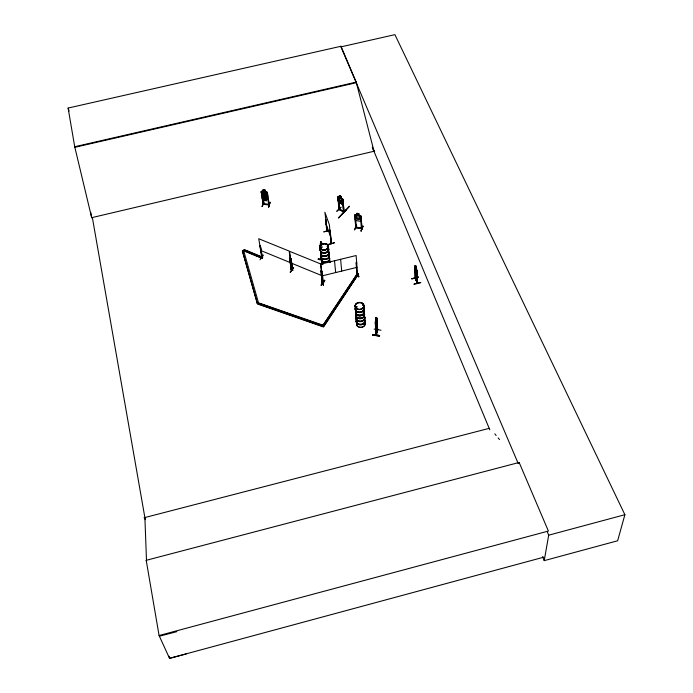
<?xml version="1.0" encoding="UTF-8"?>
<svg xmlns="http://www.w3.org/2000/svg" width="693" height="693" viewBox="0 0 693 693"><rect width="100%" height="100%" fill="white"/><g stroke="black" fill="none" stroke-linecap="round" stroke-linejoin="round"><path stroke-width="1.04" d="M377.226 330.18L376.62 317.559L376.195 318.806M377.486 329.929L377.676 329.34M377.546 329.816L377.364 329.288L375.978 335.23L375.277 322.929M376.1 334.26L376.195 334.858L377.252 330.007M318.269 258.991L321.032 259.373M376.853 323.267C377.131 316.744 376.464 330.336 375.424 326.698M322.765 282.484L322.115 282.224M322.843 282.64L322.132 282.346M372.557 335.031C378.776 334.173 384.936 337.335 372.557 335.031L379.478 336.07M379.556 335.776L372.617 334.78L379.539 335.551M289.674 258.047L291.147 269.802L289.674 258.047L290.194 258.255L291.753 270.045L291.207 265.367M292.074 270.287L292.801 270.322L292.169 270.062M261.755 257.649L262.491 257.744L260.447 246.119L259.944 245.92L261.833 257.744L262.318 257.874L260.447 246.119M519.057 463.279L519.152 462.465L146.206 560.316L159.087 635.533L169.525 658.35L186.287 653.932M375.667 319.118L375.26 322.973L376.715 317.489L377.425 329.686M362.673 305.266L363.158 304.955L363.34 305.457M363.106 304.92L363.236 304.955M356.401 307.25L356.704 306.765L356.176 306.609M356.93 306.852L356.782 307.294M356.523 315.843L356.523 316.034A4.401 3.474 -4.1 0 0 357.571 320.435A4.401 3.474 -4.1 0 0 363.219 320.235A4.401 3.474 -4.1 0 0 364.137 315.791M356.393 307.103L355.812 306.696L355.942 307.155M363.496 306.687A4.444 3.491 -4.1 0 1 362.569 311.148A4.444 3.491 -4.1 0 1 356.86 311.348A4.444 3.491 -4.1 0 1 355.821 306.956L355.864 306.704M320.097 245.98L321.37 242.152L321.006 243.364L320.859 241.805L320.339 243.442L320.521 249.558M331.124 243.512L329.374 224.74L324.904 212.24L327.191 231.427M331.488 243.667L330.232 231.739L331.202 243.754M145.244 519.672L92.351 217.507L91.675 217.671L74.714 146.734L68.113 108.056L340.947 46.275L340.991 46.864L394.915 34.65L624.887 514.708L617.636 540.774L544.222 560.637L548.7 535.178L547.427 532.198M327.382 246.405L327.754 245.911L327.468 246.431M327.226 246.119L327.728 245.98M327.728 246.318L327.373 245.92M327.884 246.162L327.269 246.249M321.708 247.825L321.18 247.236M321.665 247.531C321.63 249.159 319.343 247.297 321.249 247.236M320.461 247.704L320.946 247.877M321.275 247.99L321.353 247.349M339.059 209.295L344.178 211.911L338.972 209.078M342.533 199.974L343.139 200.069L342.533 199.974L343.459 211.807L344.049 211.434M339.466 209.416L338.825 200.953M338.92 209.459L337.855 196.699L339.509 197.037M417.099 283.212L417.047 270.989L417.385 283.177C413.851 272.08 415.765 280.812 417.229 282.294M416.753 275.364L416.969 274.523L416.77 275.45L414.96 269.629M380.994 330.223L374.125 329.088M375.987 335.178L377.711 329.79L376.767 318.321L377.503 330.336M376.117 317.377C374.844 322.99 376.36 313.86 376.108 318.901L376.377 318.468L376.351 323.163L375.597 324.653M375.701 319.594L375.961 318.018M375.459 323.276L376.126 334.676M376.879 318.858L377.009 318.356M268.312 198.96L263.011 198.969L264.388 199.047L264.553 200.537L266.606 200.675L266.372 199.229M269.975 202.261L268.589 207.12L270.019 202.287M270.062 202.469L268.641 207.086M266.606 200.675L266.303 199.177L267.238 198.787L266.814 196.084L265.61 194.82L265.185 192.1L263.271 191.918L263.712 194.646L262.872 195.712L263.305 198.423L264.405 198.995M267.741 199.411L266.285 199.229M268.546 204.522L269.326 204.73L263.167 204.132M266.866 193.494L267.706 195.062L266.866 193.494L262.067 193.052L261.582 194.49M267.905 196.197L267.429 197.583L262.656 197.124L261.174 191.649L261.781 191.242M262.214 198.389L263.011 198.969M262.084 206.488L263.86 201.914L262.11 206.462M263.712 204.366C264.483 203.482 262.075 203.742 263.686 203.967M262.37 206.453L263.86 201.914M266.866 192.897L267.429 192.949L266.866 192.897L268.711 204.859M261.841 192.593L261.287 192.541L261.893 192.429L263.661 204.392L269.161 204.496M323.397 282.519L322.695 282.865L323.397 282.735M322.046 271.171L320.92 271.093L322.046 271.171L323.458 282.909L323.354 282.32L322.652 282.449M262.049 193.096L266.848 193.546M262.656 197.124L267.394 197.479M264.934 190.09L262.898 189.847L263.193 191.424L262.249 191.822L264.328 198.519L266.952 198.839L265.419 197.063C267.853 195.478 265.419 194.473 264.934 196.699L262.95 195.123L264.57 196.968C262.145 198.493 264.674 199.454 265.064 197.349L266.294 198.726L265.791 195.98L266.632 194.924L266.207 192.195L265.107 191.606L264.891 190.09M265.168 191.563L264.951 190.047M261.157 191.701L263.167 204.34M261.729 191.242L263.21 191.372M320.842 241.909L320.036 247.054M320.452 243.884L320.764 242.896M320.504 245.374L320.989 243.841L321.18 245.651M342.74 204.366L343.191 203.24M342.827 204.392L338.851 202.365L338.201 200.641L338.808 202.408L342.784 204.435L343.295 203.231M361.088 230.882L362.967 226.161M361.252 228.378L362.006 228.222L355.847 227.027M358.931 215.28L358.913 213.713L356.834 213.323L356.99 214.917L355.985 215.211L356.185 217.948L357.302 219.317L359.234 219.681L360.187 218.711L360.005 215.965L358.931 215.28L361.114 216.155L361.971 228.811L361.278 228.707L361.374 228.101M361.062 231.09L362.924 226.135M361.114 231.064L363.028 226.36M361.374 220.097L360.758 221.413L355.907 220.495L355.188 218.867L355.925 220.443M356.704 225.19L354.755 229.825M354.478 229.799L356.384 225.095M360.343 215.497L355.5 214.587L356.938 214.804M360.551 216.883L361.192 216.822L360.551 216.883L361.382 228.751M358.913 213.713L356.834 213.323M356.271 227.746L355.717 227.616L354.885 214.986L355.526 214.535M354.998 215.662L355.5 215.93L356.349 227.737M375.701 323.31L376.212 335.273L375.719 320.634M376.091 334.684L375.944 334.745M321.509 280.57L323.475 285.49M360.706 221.353L361.322 220.019M260.005 259.762L263.487 255.093M363.262 305.128L363.401 305.085M355.622 306.808L356.886 306.635M355.873 306.86L356.401 306.505M336.989 211.252L340.921 207.164M376.282 335.161L377.702 329.747M321.361 247.938L321.413 247.41M356.869 274.558C357.579 273.735 357.588 274.116 356.938 274.731L356.072 262.898L356.73 262.916L356.072 262.898M322.756 282.874L322.219 282.666L320.92 271.093M323.328 282.527L322.886 282.294M323.284 326.879L323.839 325.537L258.55 302.832L257.259 303.144L258.55 302.832L257.995 304.14L323.284 326.879L323.839 325.537M257.995 304.14L258.61 303.188L243.589 250.45L244.282 249.593L262.63 257.146L262.006 258.376L243.659 250.805L242.42 251.109L257.328 303.499M358.584 274.263L357.423 273.83L322.869 325.519L357.397 273.466L358.558 273.9L324.055 325.987L358.558 273.9M322.297 282.042L322.193 282.709M321.171 285.161L324.549 280.258L321.171 285.161L324.887 280.613L321.491 285.282M324.61 280.474L321.205 285.118M326.784 231.323L325.719 219.733M291.268 269.213L291.84 269.447L291.207 269.196M291.207 269.794L291.363 269.196L291.848 269.421L291.251 269.837M292.091 269.88L292.68 269.854M321.613 271.448L320.772 263.972L289.553 251.325L292.151 270.296L290.575 258.498L291.095 258.706L292.68 270.478M292.619 270.461L291.095 258.706M261.781 257.302C263.123 257.787 261.14 256.332 262.318 257.874M262.439 257.441L261.876 257.493M262.006 258.376L262.63 257.146M244.282 249.593L243.659 250.805L242.42 251.109M417.368 282.64L416.891 282.744L417.264 282.285M415.557 278.222L415.116 278.291L417.377 283.065M356.54 315.679L356.41 316.354A4.453 3.526 -4.1 0 0 357.562 320.816A4.453 3.526 -4.1 0 0 363.288 320.616A4.453 3.526 -4.1 0 0 364.215 316.112M346.041 209.806C321.604 236.183 365.852 188.349 342.429 214.094M342.195 213.955L346.327 210.17M321.595 247.886L321.067 248.137M341.043 196.457L339.379 195.556L341.043 196.457L341.173 197.938L342.966 199.281L344.04 212.075L342.914 199.272L338.349 196.448M337.812 196.743L338.383 196.509M336.755 211.174L340.939 207.406M338.409 197.86L337.941 197.618L339.431 209.736M415.332 277.737L415.332 278.352M415.116 278.214L415.107 277.798M362.032 228.647L355.933 227.434M323.406 282.969L322.808 282.9M354.885 214.986L355.561 214.587M356.523 307.103L356.159 307.155M263.643 203.941L269.144 204.262M261.244 191.675L263.236 204.357L269.282 204.885L267.307 192.221L265.124 191.554M320.79 247.531L321.543 247.358M355.812 227.243L356.315 227.313M355.665 307.034L356.609 307.302M322.28 282.475L322.669 282.475M543.84 557.155L169.525 658.35L169.153 656.236M159.087 635.533L548.397 531.055L519.152 462.465M548.7 535.178L624.887 514.708M159.399 636.209L176.828 631.652M144.04 517.766L489.293 428.326M356.791 271.942L358.913 276.845L357.06 271.907M357.06 274.324L357.588 274.567L356.133 255.526L320.642 264.154L322.817 283.116L322.479 279.262M411.945 278.907L418.477 277.304M415.324 278.716L414.977 266.571L415.393 266.97M414.024 284.052C419.577 282.06 425.996 281.843 414.102 284.26M328.196 244.508L334.52 242.715L328.231 244.629M414.986 269.681L415.202 265.791M417.013 270.668L415.116 265.74L415.67 266.944C415.592 262.638 417.03 271.682 416.614 272.54L416.285 272.869L415.306 269.343M417.238 271.448L416.814 271.05M330.059 230.223L323.744 231.869L330.041 230.319M321.959 275.901L357.008 267.351M91.675 217.671L374.679 151.1M92.36 217.567L91.684 217.723L90.748 212.353M74.714 146.734L356.211 82.129L374.029 151.256L372.375 147.314M74.905 147.306L356.245 82.718M344.005 211.651L344.118 211.893M339.146 208.905L339.501 209.087M338.08 197.479L339.206 209.312M357.034 274.723L357.051 274.298M356.453 307.354L355.968 307.328M339.527 197.15L338.721 197.219L338.955 199.965L339.908 201.568L341.493 202.373L342.247 201.628L342.013 198.882L341.121 197.955M269.075 204.478L269.231 204.92M321.292 242.212L321.821 245.114M358.61 276.879L356.696 271.751L358.584 276.706M262.959 189.96L264.873 190.133M261.763 191.294L267.229 192.29M264.631 200.442L266.528 200.623M263.175 203.907L263.6 203.95M320.088 245.954L321.197 257.432M321.994 259.684L318.286 259.147L321.968 259.719M321.907 259.962L318.217 259.425L318.278 258.939M417.368 283.125L415.454 278.248M356.453 227.287L361.356 228.326M262.032 257.493L258.706 238.73L289.163 251.074L290.913 263.331M291.424 269.612L291.84 269.846M356.626 306.445L356.644 306.601M417.108 283.168L416.995 270.634M259.632 303.534L323.874 325.883M257.926 303.794L323.241 326.533M322.825 325.164L324.012 325.632M259.814 246.076L260.325 246.275M289.553 258.203L290.072 258.411M290.454 258.662L290.973 258.87M293.511 267.732L290.116 272.236M290.419 272.34L293.641 267.663M260.733 250.502L290.843 262.838M291.233 263.08L322.089 275.719M244.352 249.948L262.699 257.51M243.589 250.45L261.945 258.021M339.57 197.644L341.164 198.449M339.804 200.398L341.389 201.195M339.596 209.286L343.581 211.339M343.979 212.049L338.981 209.477M360.317 215.54L361.044 216.164L361.919 228.837L355.786 227.633L354.903 214.934M494.802 433.844L496.153 435.481M498.172 437.933L499.514 439.57M340.947 46.275L356.211 82.129M340.991 46.864L518.208 463.504M146.206 560.316L146.518 561.044L144.88 517.55M372.288 147.271L489.812 429.842M542.558 556.644L544.222 560.637M415.696 266.025L416.103 267.013M415.705 266.51L416.112 267.498M416.762 269.594L415.557 265.402L415.601 266.97M326.117 224.168L330.544 236.642M321.803 280.284L323.562 285.49M68.113 108.056L69.075 111.053M375.493 326.706L375.727 327.546M242.351 250.745L257.259 303.144M356.436 227.131L356.358 227.78L356.245 227.321M261.893 192.429L262.37 195.374M262.846 198.311L263.799 204.357M321.803 273.172L322.141 276.212M321.041 270.928L322.34 282.501M320.781 241.796L321.439 244.828M320.98 251.706L321.214 253.829M320.755 251.68L321.223 255.916M325.866 219.464L326.074 221.526M326.282 223.588L327.148 231.462M334.52 260.785L335.663 272.557M340.618 259.295L341.684 271.084M339.449 195.634L339.57 197.115M339.379 195.556L340.038 203.032M340.991 196.483L341.614 203.837M342.671 199.835L343.659 211.677M415.211 266.519L415.341 278.768L414.977 265.714M364.379 313.756A4.401 3.474 -4.1 0 1 360.195 318.286A4.401 3.474 -4.1 0 1 355.89 314.05M364.258 311.062A4.487 3.534 -4.1 0 1 359.407 315.661A4.487 3.534 -4.1 0 1 356.046 310.499M364.249 310.897A4.487 3.534 -4.1 0 1 359.398 315.497A4.487 3.534 -4.1 0 1 356.037 310.334M363.53 307.224A4.435 3.491 -4.1 0 1 362.612 311.685A4.435 3.491 -4.1 0 1 356.904 311.885A4.435 3.491 -4.1 0 1 355.864 307.501M363.574 307.016A4.505 3.534 -4.1 0 1 362.638 311.529A4.505 3.534 -4.1 0 1 356.852 311.737A4.505 3.534 -4.1 0 1 355.795 307.294M363.565 306.843A4.505 3.534 -4.1 0 1 362.621 311.365A4.505 3.534 -4.1 0 1 356.843 311.573A4.505 3.534 -4.1 0 1 355.786 307.129M363.955 313.132A4.418 3.482 -4.1 0 1 360.784 318.459A4.418 3.482 -4.1 0 1 355.89 314.258M355.648 311.027A4.418 3.474 -4.1 0 0 359.97 315.263A4.427 3.482 -4.1 0 0 364.18 310.724A4.418 3.474 -4.1 0 1 359.97 315.263A4.427 3.482 -4.1 0 1 355.639 311.027M364.847 320.287A4.375 3.474 -4 0 1 360.681 324.818A4.375 3.474 -4 0 1 356.401 320.582M365.029 322.808A4.375 3.474 -4 0 1 360.871 327.33A4.375 3.474 -4 0 1 356.592 323.094M364.431 319.256A4.444 3.517 -4 0 1 363.513 323.761A4.444 3.517 -4 0 1 357.805 323.96A4.444 3.517 -4 0 1 356.756 319.525M364.423 319.101A4.444 3.517 -4 0 1 363.496 323.596A4.444 3.517 -4 0 1 357.787 323.796A4.444 3.517 -4 0 1 356.748 319.369M364.171 316.32A4.392 3.474 -4.1 0 1 363.262 320.764A4.392 3.474 -4.1 0 1 357.614 320.963A4.392 3.474 -4.1 0 1 356.574 316.588M364.197 315.947A4.453 3.526 -4.1 0 1 363.271 320.452A4.453 3.526 -4.1 0 1 357.545 320.651A4.453 3.526 -4.1 0 1 356.497 316.216M365.029 322.912A4.375 3.474 -4 0 1 360.88 327.434A4.375 3.474 -4 0 1 356.6 323.198M364.353 318.945A4.383 3.474 -4 0 1 361.209 324.237A4.383 3.474 -4 0 1 356.358 320.062M363.964 313.245A4.418 3.482 -4.1 0 1 360.793 318.563A4.418 3.482 -4.1 0 1 355.899 314.362M363.955 313.409A4.401 3.474 -4.1 0 1 361.365 318.598A4.401 3.474 -4.1 0 1 355.786 315.428M328.161 247.877A4.297 3.231 -6.2 0 1 324.956 252.85A4.297 3.231 -6.2 0 1 320.305 248.978M320.746 248.181A4.297 3.231 -6.2 0 1 322.332 246.933M328.153 248.267A4.236 3.188 -6.2 0 1 324.991 253.162A4.236 3.188 -6.2 0 1 320.4 249.341M320.833 248.553A4.236 3.188 -6.2 0 1 321.517 247.869M328.092 247.713A4.236 3.188 -6.2 0 1 326.81 251.992A4.236 3.188 -6.2 0 1 321.154 251.654A4.236 3.188 -6.2 0 1 321.457 247.323M328.898 252.287A4.227 3.188 -6.2 0 1 324.237 256.471A4.227 3.188 -6.2 0 1 321.197 251.819M328.179 248.051A4.297 3.231 -6.2 0 1 324.974 253.023A4.297 3.231 -6.2 0 1 320.331 249.142M320.764 248.345A4.297 3.231 -6.2 0 1 321.457 247.652M328.759 254.14A4.219 3.188 -6.2 0 1 325.615 259.043A4.219 3.188 -6.2 0 1 321.041 255.215M328.932 252.079A4.279 3.231 -6.2 0 1 324.211 256.323A4.279 3.231 -6.2 0 1 321.128 251.611M327.841 250.675A4.279 3.231 -6.2 0 1 328.517 251.316M328.785 254.383A4.219 3.188 -6.1 0 1 325.641 259.286A4.219 3.188 -6.1 0 1 321.076 255.457M328.915 251.914A4.279 3.231 -6.2 0 1 324.748 256.167A4.279 3.231 -6.2 0 1 320.668 252.243M327.824 250.511A4.279 3.231 -6.2 0 1 328.499 251.152M328.846 251.741A4.227 3.188 -6.2 0 1 324.722 255.934A4.227 3.188 -6.2 0 1 320.703 252.061M322.167 264.189A4.175 3.17 -6.1 0 1 321.786 261.789M329.418 260.733A4.175 3.17 -6.1 0 1 329.963 262.3M329.591 258.55A4.201 3.179 -6.1 0 1 324.818 261.911A4.201 3.179 -6.1 0 1 321.361 258.047M329.036 256.982A4.201 3.179 -6.1 0 1 329.452 257.735M322.756 264.674A4.245 3.222 -6.1 0 1 321.699 261.599M329.452 260.516A4.245 3.222 -6.1 0 1 330.007 262.11M322.739 264.509A4.245 3.222 -6.1 0 1 321.682 261.434M329.435 260.351A4.245 3.222 -6.1 0 1 329.989 261.945M329.366 260.187A4.184 3.179 -6.1 0 1 329.764 262.595M322.756 264.293A4.184 3.179 -6.1 0 1 321.717 261.252M329.097 257.519A4.201 3.179 -6.1 0 1 325.97 262.404A4.201 3.179 -6.1 0 1 321.422 258.593M329.123 257.311A4.253 3.222 -6.1 0 1 325.953 262.257A4.253 3.222 -6.1 0 1 321.344 258.394M329.114 257.146A4.253 3.222 -6.1 0 1 325.935 262.093A4.253 3.222 -6.1 0 1 321.327 258.229M328.785 254.556A4.201 3.179 -6.1 0 1 325.649 259.433A4.201 3.179 -6.1 0 1 321.102 255.622M376.29 322.028L375.84 323.735L376.134 319.378L376.29 322.028M268.572 204.236L268.667 204.842L268.572 204.236M320.287 247.436L320.374 247.921L320.287 247.436M321.691 243L321.777 243.486L321.691 243M418.39 277.105L411.85 278.716L418.39 277.105M264.57 190.35L263.34 190.237L264.648 190.844L264.57 190.35M265.61 194.82L263.704 194.638L265.61 194.828M265.791 195.98L263.894 195.807L265.8 195.989M266.077 199.87L264.856 199.757L266.147 200.346L266.077 199.87M358.498 213.981L357.25 213.747L358.532 214.475L358.498 213.981M358.965 215.774L357.025 215.41L357.216 218.148L359.147 218.512L358.965 215.774M340.731 196.587L339.709 196.067L340.774 197.072L340.731 196.587M416.242 268.997L415.609 267.455L416.276 271.708L416.242 268.997M357.302 308.991A4.461 3.5 -4.1 0 0 363.938 305.708A4.461 3.5 -4.1 0 0 357.207 302.928A4.461 3.5 -4.1 0 0 357.302 308.991M357.328 309.243A4.444 3.482 -4.1 0 0 363.938 305.977A4.444 3.482 -4.1 0 0 357.233 303.205A4.444 3.482 -4.1 0 0 357.328 309.243M357.311 309.095A4.461 3.5 -4.1 0 0 363.946 305.812A4.461 3.5 -4.1 0 0 357.216 303.032A4.461 3.5 -4.1 0 0 357.311 309.095M360.005 315.8A4.409 3.474 -4.1 0 0 364.206 311.261A4.427 3.482 -4.1 0 1 360.005 315.809A4.427 3.482 -4.1 0 1 355.682 311.564A4.409 3.474 -4.1 0 0 360.005 315.8M360.776 318.33A4.418 3.482 -4.1 0 0 363.946 313.002A4.418 3.482 -4.1 0 1 360.776 318.321A4.418 3.482 -4.1 0 1 355.881 314.128A4.418 3.482 -4.1 0 0 360.776 318.321M321.985 249.558A4.245 3.188 -6.2 0 0 328.352 246.526A4.245 3.188 -6.2 0 0 322.028 244.023A4.262 3.196 -6.2 0 0 321.976 249.584A4.262 3.196 -6.2 0 0 328.369 246.543A4.262 3.196 -6.2 0 0 322.028 244.031A4.245 3.188 -6.2 0 0 321.985 249.558M322.011 249.844A4.245 3.188 -6.2 0 0 328.387 246.812A4.245 3.188 -6.2 0 0 322.063 244.308A4.245 3.188 -6.2 0 0 322.011 249.844M321.985 249.697A4.262 3.196 -6.2 0 0 328.387 246.647A4.262 3.196 -6.2 0 0 322.037 244.135A4.262 3.196 -6.2 0 0 321.985 249.697"/></g></svg>
